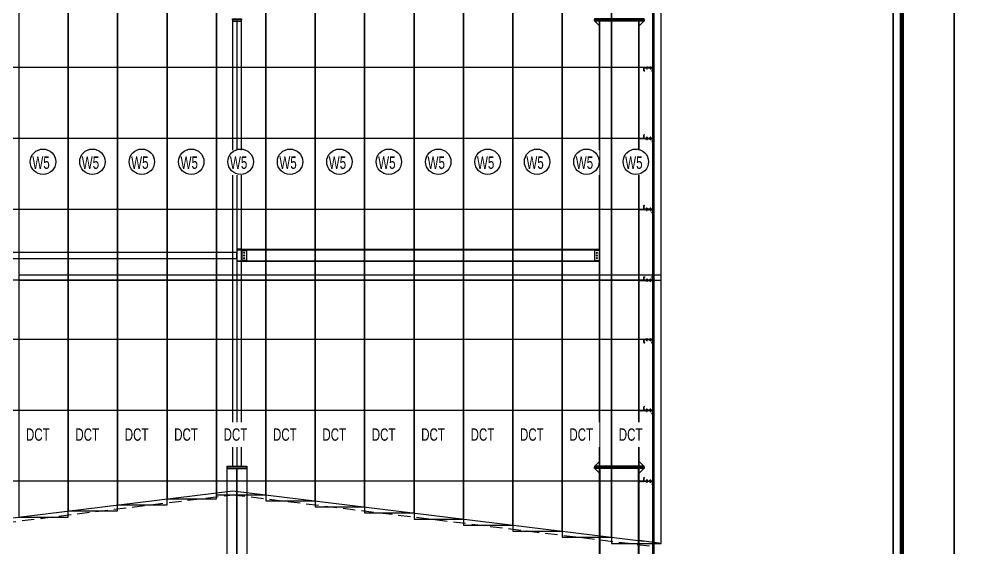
# Model space of a CAD drawing. Header units: inches. Extents: x 315041 to 662841, y -45540 to -35018.
# Drawn here: x 332390.2 to 332585.6, y -38519.3 to -38412.4 of the extents above; entities that cross this region are included whole.
import ezdxf

# ---------------------------------------------------------------- set-up
doc = ezdxf.new("R2010")
doc.units = ezdxf.units.IN
doc.header["$MEASUREMENT"] = 0
doc.linetypes.add('CENTER2', pattern=[28.575, 19.05, -3.175, 3.175, -3.175])
doc.linetypes.add('HIDDEN', pattern=[0.375, 0.25, -0.125])
for name, color, linetype in [('2', 2, 'Continuous'), ('251', 251, 'Continuous'), ('3', 3, 'Continuous'), ('5', 5, 'Continuous'), ('6', 6, 'Continuous'), ('7', 7, 'Continuous'), ('8', 8, 'Continuous'), ('9', 9, 'Continuous'), ('BAO KHUNG', 31, 'Continuous')]:
    doc.layers.add(name, color=color, linetype=linetype)
doc.styles.add('ST1H', font='vnshxh.shx', dxfattribs={"width": 0.7})

# ---------------------------------------------------------------- blocks, each defined once
blk = doc.blocks.new('A$C75D82031')
at = {"layer": '2', "color": 157, "linetype": 'Continuous'}
blk.add_lwpolyline([(0, 420), (594, 420), (594, 0), (0, 0)], close=True, dxfattribs=at)
at = {"layer": '7', "color": 147, "linetype": 'Continuous'}
blk.add_lwpolyline([(12.33, 57.61), (581.67, 57.61), (581.67, 409.19), (12.33, 409.19)], close=True, dxfattribs=at)
at = {"layer": 'BAO KHUNG', "color": 167, "linetype": 'Continuous', "const_width": 0.871}
blk.add_lwpolyline([(10.59, 9.07), (583.41, 9.07), (583.41, 410.93), (10.59, 410.93)], close=True, dxfattribs=at)
blk = doc.blocks.new('A$C2C995D6F')
at = {"layer": '7'}
for p, q in [((0.25, 0.13), (0, 0.13)), ((0.13, 0.25), (0.13, 0))]:
    blk.add_line(p, q, dxfattribs=at)
blk.add_circle((0.13, 0.13), 0.0917, dxfattribs=at)
blk = doc.blocks.new('A$C6A7930B6')
at = {"layer": '2'}
h = blk.add_hatch(dxfattribs=at)
h.set_pattern_fill('ANSI31', color=256, scale=0.125, angle=-90, style=0)
h.set_pattern_definition([(315, (3303.04439, 11524.56439), (0.011048543456, 0.011048543456), [])])
h.paths.add_polyline_path([(1.5, 1.19), (1.5, 0.62), (0.02, 0.62), (0.02, 0.12), (0.13, 0.01), (0.12, 0), (0, 0.12), (0, 0.63), (1.48, 0.63), (1.48, 1.18), (1.37, 1.29), (1.38, 1.3)])
at = {"layer": '251'}
h = blk.add_hatch(color=256, dxfattribs=at)
h.paths.add_polyline_path([(0.31, 0.67), (0.31, 0.67, 0.192582), (0.33, 0.68, 0.192582), (0.35, 0.67)])
h.paths.add_polyline_path([(0.4, 0.67, 0.192582), (0.42, 0.68, 0.192582), (0.44, 0.67)])
h = blk.add_hatch(color=256, dxfattribs=at)
h.paths.add_polyline_path([(0.31, 0.45), (0.31, 0.45, 0.192582), (0.33, 0.46, 0.192582), (0.35, 0.45)])
h.paths.add_polyline_path([(0.4, 0.45, 0.192582), (0.42, 0.46, 0.192582), (0.44, 0.45)])
h = blk.add_hatch(color=256, dxfattribs=at)
h.paths.add_polyline_path([(0.9, 0.67), (0.89, 0.67, 0.192582), (0.92, 0.68, 0.192582), (0.94, 0.67)])
h.paths.add_polyline_path([(0.98, 0.67, 0.192582), (1, 0.68, 0.192582), (1.02, 0.67)])
h = blk.add_hatch(color=256, dxfattribs=at)
h.paths.add_polyline_path([(0.9, 0.45), (0.89, 0.45, 0.192582), (0.92, 0.46, 0.192582), (0.94, 0.45)])
h.paths.add_polyline_path([(0.98, 0.45, 0.192582), (1, 0.46, 0.192582), (1.02, 0.45)])
at = {"layer": '9', "linetype": 'Continuous'}
h = blk.add_hatch(dxfattribs=at)
h.set_pattern_fill('ANSI31', color=250, scale=0.25, angle=-90, style=0)
h.set_pattern_definition([(315, (3302.900187, 11527.014995), (0.02209708691, 0.02209708691), [])])
h.paths.add_polyline_path([(2.29, 0.55), (2.29, 0.62), (0.13, 0.62), (0.13, 0.55)])
at = {"layer": '2'}
blk.add_lwpolyline([(1.5, 1.19), (1.5, 0.62), (0.02, 0.62), (0.02, 0.12), (0.13, 0.01), (0.12, 0), (0, 0.12), (0, 0.63), (1.48, 0.63), (1.48, 1.18), (1.37, 1.29), (1.38, 1.3)], close=True, dxfattribs=at)
at = {"layer": '5', "linetype": 'CENTER2', "ltscale": 0.2}
for p, q in [((0.38, 0.44), (0.38, 0.86)), ((0.96, 0.44), (0.96, 0.86))]:
    blk.add_line(p, q, dxfattribs=at)
at = {"layer": '6'}
blk.add_lwpolyline([(2.29, 0.55), (2.29, 0.62), (0.13, 0.62), (0.13, 0.55), (2.29, 0.55)], dxfattribs=at)
at = {"layer": '8'}
for p, q in [((0.29, 0.68), (0.29, 0.74)), ((0.29, 0.46), (0.29, 0.53)), ((0.44, 0.75), (0.31, 0.75)), ((0.44, 0.67), (0.31, 0.67)), ((0.44, 0.55), (0.31, 0.55)), ((0.44, 0.53), (0.31, 0.53)), ((0.44, 0.45), (0.31, 0.45)), ((0.34, 0.83), (0.33, 0.82)), ((0.33, 0.82), (0.34, 0.82)), ((0.34, 0.77), (0.33, 0.76)), ((0.33, 0.76), (0.33, 0.75)), ((0.33, 0.68), (0.33, 0.74)), ((0.33, 0.68), (0.33, 0.74)), ((0.33, 0.63), (0.33, 0.55)), ((0.33, 0.46), (0.33, 0.53)), ((0.33, 0.46), (0.33, 0.53)), ((0.42, 0.84), (0.34, 0.84)), ((0.34, 0.83), (0.34, 0.84)), ((0.34, 0.83), (0.38, 0.83)), ((0.35, 0.76), (0.42, 0.77)), ((0.43, 0.76), (0.35, 0.76)), ((0.38, 0.84), (0.38, 0.83)), ((0.38, 0.83), (0.38, 0.84)), ((0.42, 0.84), (0.42, 0.83)), ((0.42, 0.83), (0.42, 0.83)), ((0.42, 0.78), (0.43, 0.77)), ((0.42, 0.77), (0.43, 0.76)), ((0.43, 0.77), (0.42, 0.77)), ((0.42, 0.68), (0.42, 0.74)), ((0.42, 0.46), (0.42, 0.53)), ((0.43, 0.76), (0.43, 0.75)), ((0.43, 0.63), (0.43, 0.55)), ((0.46, 0.68), (0.46, 0.74)), ((0.46, 0.46), (0.46, 0.53)), ((0.87, 0.68), (0.87, 0.74)), ((0.87, 0.46), (0.87, 0.53)), ((1.02, 0.75), (0.89, 0.75)), ((1.02, 0.53), (0.89, 0.53)), ((1.02, 0.67), (0.9, 0.67)), ((1.02, 0.55), (0.9, 0.55)), ((1.02, 0.45), (0.9, 0.45)), ((0.92, 0.83), (0.91, 0.82)), ((0.91, 0.82), (0.92, 0.82)), ((0.92, 0.77), (0.91, 0.76)), ((0.91, 0.76), (0.91, 0.75)), ((0.91, 0.63), (0.91, 0.55)), ((1, 0.84), (0.92, 0.84)), ((0.92, 0.83), (0.92, 0.84)), ((0.92, 0.83), (0.96, 0.83)), ((0.92, 0.68), (0.92, 0.74)), ((0.92, 0.68), (0.92, 0.74)), ((0.92, 0.46), (0.92, 0.53)), ((0.92, 0.46), (0.92, 0.53)), ((0.93, 0.76), (1, 0.77)), ((1.01, 0.76), (0.93, 0.76)), ((0.96, 0.84), (0.96, 0.83)), ((0.96, 0.83), (0.96, 0.84)), ((1, 0.84), (1, 0.83)), ((1, 0.83), (1, 0.83)), ((1, 0.78), (1.01, 0.77)), ((1, 0.77), (1.01, 0.76)), ((1.01, 0.77), (1, 0.77)), ((1, 0.68), (1, 0.74)), ((1, 0.46), (1, 0.53)), ((1.01, 0.76), (1.01, 0.75)), ((1.01, 0.63), (1.01, 0.55)), ((1.05, 0.68), (1.05, 0.74)), ((1.05, 0.46), (1.05, 0.53))]:
    blk.add_line(p, q, dxfattribs=at)
for points in [[(0.28, 0.65), (0.28, 0.67), (0.47, 0.67), (0.47, 0.65)], [(0.28, 0.53), (0.28, 0.55), (0.47, 0.55), (0.47, 0.53)], [(0.34, 0.82), (0.33, 0.81), (0.34, 0.8), (0.42, 0.81), (0.43, 0.82), (0.42, 0.83)], [(0.34, 0.8), (0.33, 0.79), (0.34, 0.79), (0.42, 0.8), (0.43, 0.8), (0.42, 0.81)], [(0.34, 0.79), (0.33, 0.78), (0.34, 0.77), (0.42, 0.78), (0.43, 0.79), (0.42, 0.8)], [(0.86, 0.65), (0.86, 0.67), (1.06, 0.67), (1.06, 0.65)], [(0.86, 0.53), (0.86, 0.55), (1.06, 0.55), (1.06, 0.53)], [(0.92, 0.82), (0.91, 0.81), (0.92, 0.8), (1, 0.81), (1.01, 0.82), (1, 0.83)], [(0.92, 0.8), (0.91, 0.79), (0.92, 0.79), (1, 0.8), (1.01, 0.8), (1, 0.81)], [(0.92, 0.79), (0.91, 0.78), (0.92, 0.77), (1, 0.78), (1.01, 0.79), (1, 0.8)]]:
    blk.add_lwpolyline(points, close=True, dxfattribs=at)
for centre, start, end in [((0.31, 0.72), 46.3972, 133.6028), ((0.31, 0.7), 226.3972, 313.6028), ((0.31, 0.5), 46.3972, 133.6028), ((0.31, 0.49), 226.3972, 313.6028), ((0.35, 0.72), 90, 133.6028), ((0.35, 0.7), 226.3972, 270), ((0.35, 0.5), 90, 133.6028), ((0.35, 0.49), 226.3972, 270), ((0.4, 0.72), 46.3972, 90), ((0.4, 0.7), 270, 313.6028), ((0.4, 0.5), 46.3972, 90), ((0.4, 0.49), 270, 313.6028), ((0.44, 0.72), 46.3972, 133.6028), ((0.44, 0.7), 226.3972, 313.6028), ((0.44, 0.5), 46.3972, 133.6028), ((0.44, 0.49), 226.3972, 313.6028), ((0.89, 0.72), 46.3972, 133.6028), ((0.89, 0.7), 226.3972, 313.6028), ((0.89, 0.5), 46.3972, 133.6028), ((0.89, 0.49), 226.3972, 313.6028), ((0.94, 0.72), 90, 133.6028), ((0.94, 0.7), 226.3972, 270), ((0.94, 0.5), 90, 133.6028), ((0.94, 0.49), 226.3972, 270), ((0.98, 0.72), 46.3972, 90), ((0.98, 0.7), 270, 313.6028), ((0.98, 0.5), 46.3972, 90), ((0.98, 0.49), 270, 313.6028), ((1.02, 0.72), 46.3972, 133.6028), ((1.02, 0.7), 226.3972, 313.6028), ((1.02, 0.5), 46.3972, 133.6028), ((1.02, 0.49), 226.3972, 313.6028)]:
    blk.add_arc(centre, 0.0314, start, end, dxfattribs=at)
blk = doc.blocks.new('*U148')
at = {"layer": '251'}
h = blk.add_hatch(color=256, dxfattribs=at)
h.paths.add_polyline_path([(-0.05, -0.04), (-0.05, -0.04, -0.192582), (-0.05, -0.03, -0.192582), (-0.05, -0.01)])
h.paths.add_polyline_path([(-0.05, 0.01, -0.192582), (-0.05, 0.03, -0.192582), (-0.05, 0.04)])
h = blk.add_hatch(color=256, dxfattribs=at)
h.paths.add_polyline_path([(0.07, -0.04), (0.07, -0.04, -0.192582), (0.07, -0.03, -0.192582), (0.07, -0.01)])
h.paths.add_polyline_path([(0.07, 0.01, -0.192582), (0.07, 0.03, -0.192582), (0.07, 0.04)])
at = {"layer": '5', "linetype": 'CENTER2', "ltscale": 0.2}
blk.add_line((-0.08, 0), (0.21, 0), dxfattribs=at)
at = {"layer": '8'}
for p, q in [((-0.05, 0.06), (-0.01, 0.06)), ((-0.05, 0.04), (-0.05, -0.04)), ((-0.05, 0.03), (-0.01, 0.03)), ((0, 0.04), (0, -0.04)), ((0.06, 0.03), (0, 0.03)), ((0.06, -0.07), (0.06, 0.07)), ((0.06, 0.07), (0.07, 0.07)), ((0.07, -0.07), (0.07, 0.07)), ((0.07, 0.06), (0.11, 0.06)), ((0.07, 0.04), (0.07, -0.04)), ((0.07, 0.03), (0.11, 0.03)), ((0.12, 0.04), (0.12, -0.04)), ((0.13, 0.03), (0.12, 0.03)), ((0.13, 0.03), (0.13, 0.03)), ((0.14, 0.03), (0.13, 0.03)), ((0.13, 0.03), (0.13, -0.02)), ((0.13, -0.02), (0.13, 0.03)), ((0.14, 0.03), (0.14, 0.03)), ((0.18, 0.03), (0.17, 0.03)), ((0.18, 0.03), (0.18, -0.03)), ((0.18, 0.03), (0.18, 0.03)), ((0.18, -0.03), (0.18, 0)), ((0.18, 0), (0.18, 0)), ((0.18, 0), (0.18, 0)), ((-0.05, -0.03), (-0.01, -0.03)), ((-0.05, -0.03), (-0.01, -0.03)), ((-0.05, -0.06), (-0.01, -0.06)), ((0.06, -0.03), (0, -0.03)), ((0.06, -0.07), (0.07, -0.07)), ((0.07, -0.03), (0.11, -0.03)), ((0.07, -0.03), (0.11, -0.03)), ((0.07, -0.06), (0.11, -0.06)), ((0.13, -0.03), (0.12, -0.03)), ((0.14, -0.03), (0.13, -0.03)), ((0.17, -0.03), (0.17, -0.03)), ((0.18, -0.03), (0.17, -0.03)), ((0.18, -0.03), (0.18, -0.03))]:
    blk.add_line(p, q, dxfattribs=at)
for points in [[(0.15, -0.03), (0.14, -0.03), (0.14, -0.03), (0.14, 0.03), (0.15, 0.03), (0.15, 0.03)], [(0.16, -0.03), (0.15, -0.03), (0.15, -0.03), (0.15, 0.03), (0.16, 0.03), (0.16, 0.03)], [(0.17, -0.03), (0.16, -0.03), (0.16, -0.03), (0.16, 0.03), (0.17, 0.03), (0.17, 0.03)]]:
    blk.add_lwpolyline(points, close=True, dxfattribs=at)
for centre, start, end in [((-0.03, 0.04), 136.3972, 223.6028), ((-0.03, 0.01), 136.3972, 180), ((-0.02, 0.04), 316.3972, 43.6028), ((-0.02, 0.01), 0, 43.6028), ((0.09, 0.04), 136.3972, 223.6028), ((0.09, 0.01), 136.3972, 180), ((0.1, 0.04), 316.3972, 43.6028), ((0.1, 0.01), 0, 43.6028), ((-0.03, -0.01), 180, 223.6028), ((-0.03, -0.04), 136.3972, 223.6028), ((-0.02, -0.01), 316.3972, 0), ((-0.02, -0.04), 316.3972, 43.6028), ((0.09, -0.01), 180, 223.6028), ((0.09, -0.04), 136.3972, 223.6028), ((0.1, -0.01), 316.3972, 0), ((0.1, -0.04), 316.3972, 43.6028)]:
    blk.add_arc(centre, 0.0209, start, end, dxfattribs=at)
blk = doc.blocks.new('*U149')
at = {"layer": '251'}
h = blk.add_hatch(color=256, dxfattribs=at)
h.paths.add_polyline_path([(-0.05, -0.04), (-0.05, -0.04, -0.192582), (-0.05, -0.03, -0.192582), (-0.05, -0.01)])
h.paths.add_polyline_path([(-0.05, 0.01, -0.192582), (-0.05, 0.03, -0.192582), (-0.05, 0.04)])
h = blk.add_hatch(color=256, dxfattribs=at)
h.paths.add_polyline_path([(0.07, -0.04), (0.07, -0.04, -0.192582), (0.07, -0.03, -0.192582), (0.07, -0.01)])
h.paths.add_polyline_path([(0.07, 0.01, -0.192582), (0.07, 0.03, -0.192582), (0.07, 0.04)])
at = {"layer": '5', "linetype": 'CENTER2', "ltscale": 0.2}
blk.add_line((-0.08, 0), (0.21, 0), dxfattribs=at)
at = {"layer": '8'}
for p, q in [((-0.05, 0.06), (-0.01, 0.06)), ((-0.05, 0.04), (-0.05, -0.04)), ((-0.05, 0.03), (-0.01, 0.03)), ((0, 0.04), (0, -0.04)), ((0.06, 0.03), (0, 0.03)), ((0.06, -0.07), (0.06, 0.07)), ((0.06, 0.07), (0.07, 0.07)), ((0.07, -0.07), (0.07, 0.07)), ((0.07, 0.06), (0.11, 0.06)), ((0.07, 0.04), (0.07, -0.04)), ((0.07, 0.03), (0.11, 0.03)), ((0.12, 0.04), (0.12, -0.04)), ((0.13, 0.03), (0.12, 0.03)), ((0.13, 0.03), (0.13, 0.03)), ((0.14, 0.03), (0.13, 0.03)), ((0.13, 0.03), (0.13, -0.02)), ((0.13, -0.02), (0.13, 0.03)), ((0.14, 0.03), (0.14, 0.03)), ((0.18, 0.03), (0.17, 0.03)), ((0.18, 0.03), (0.18, -0.03)), ((0.18, 0.03), (0.18, 0.03)), ((0.18, -0.03), (0.18, 0)), ((0.18, 0), (0.18, 0)), ((0.18, 0), (0.18, 0)), ((-0.05, -0.03), (-0.01, -0.03)), ((-0.05, -0.03), (-0.01, -0.03)), ((-0.05, -0.06), (-0.01, -0.06)), ((0.06, -0.03), (0, -0.03)), ((0.06, -0.07), (0.07, -0.07)), ((0.07, -0.03), (0.11, -0.03)), ((0.07, -0.03), (0.11, -0.03)), ((0.07, -0.06), (0.11, -0.06)), ((0.13, -0.03), (0.12, -0.03)), ((0.14, -0.03), (0.13, -0.03)), ((0.17, -0.03), (0.17, -0.03)), ((0.18, -0.03), (0.17, -0.03)), ((0.18, -0.03), (0.18, -0.03))]:
    blk.add_line(p, q, dxfattribs=at)
for points in [[(0.15, -0.03), (0.14, -0.03), (0.14, -0.03), (0.14, 0.03), (0.15, 0.03), (0.15, 0.03)], [(0.16, -0.03), (0.15, -0.03), (0.15, -0.03), (0.15, 0.03), (0.16, 0.03), (0.16, 0.03)], [(0.17, -0.03), (0.16, -0.03), (0.16, -0.03), (0.16, 0.03), (0.17, 0.03), (0.17, 0.03)]]:
    blk.add_lwpolyline(points, close=True, dxfattribs=at)
for centre, start, end in [((-0.03, 0.04), 136.3972, 223.6028), ((-0.03, 0.01), 136.3972, 180), ((-0.02, 0.04), 316.3972, 43.6028), ((-0.02, 0.01), 0, 43.6028), ((0.09, 0.04), 136.3972, 223.6028), ((0.09, 0.01), 136.3972, 180), ((0.1, 0.04), 316.3972, 43.6028), ((0.1, 0.01), 0, 43.6028), ((-0.03, -0.01), 180, 223.6028), ((-0.03, -0.04), 136.3972, 223.6028), ((-0.02, -0.01), 316.3972, 0), ((-0.02, -0.04), 316.3972, 43.6028), ((0.09, -0.01), 180, 223.6028), ((0.09, -0.04), 136.3972, 223.6028), ((0.1, -0.01), 316.3972, 0), ((0.1, -0.04), 316.3972, 43.6028)]:
    blk.add_arc(centre, 0.0209, start, end, dxfattribs=at)
blk = doc.blocks.new('A$C174458B3')
at = {"layer": '2'}
blk.add_lwpolyline([(1.33, 0.02), (1.48, 0.02), (1.48, 0.52), (0.02, 0.52), (0.02, 0.02), (0.17, 0.02), (0.17, 0), (0, 0), (0, 0.54), (1.5, 0.54), (1.5, 0), (1.33, 0), (1.33, 0.02)], dxfattribs=at)
at = {"layer": '5'}
blk.add_lwpolyline([(2.29, 0.54), (2.29, 0.61), (0.13, 0.61), (0.13, 0.54), (2.29, 0.54)], dxfattribs=at)
at = {"layer": '251', "color": 147, "xscale": 1.5, "yscale": 1.5, "zscale": 1.5, "rotation": 270}
for name, p in [('*U149', (0.38, 0.61)), ('*U148', (0.96, 0.61))]:
    blk.add_blockref(name, p, dxfattribs=at)
blk = doc.blocks.new('A$C4DC60D06')
at = {"color": 8}
blk.add_lwpolyline([(284.669, 351.58), (569.338, 351.58), (569.338, 0), (284.669, 0)], close=True, dxfattribs=at)
at = {"layer": '2', "color": 9}
for p, q in [((518.619, 216.934), (354.32, 216.934)), ((518.619, 202.6), (354.32, 202.6)), ((518.619, 188.267), (354.32, 188.267)), ((518.619, 173.934), (354.32, 173.934)), ((518.619, 161.934), (354.32, 161.934)), ((518.619, 147.6), (354.32, 147.6)), ((518.619, 133.267), (354.32, 133.267))]:
    blk.add_line(p, q, dxfattribs=at)
at = {"layer": '3', "color": 9}
blk.add_lwpolyline([(520.621, 77.933), (520.921, 77.933), (520.921, 338.933), (520.621, 338.933)], close=True, dxfattribs=at)
at = {"layer": '5', "color": 9}
blk.add_lwpolyline([(352.021, 121.08), (435.621, 131.347), (518.819, 121.129)], dxfattribs=at)
at = {"layer": '6', "color": 9}
blk.add_lwpolyline([(509.871, 179.933), (508.871, 179.933), (508.871, 177.933), (509.871, 177.933)], close=True, dxfattribs=at)
at = {"layer": '6', "color": 9, "linetype": 'HIDDEN', "ltscale": 10}
blk.add_lwpolyline([(352.021, 120.274), (435.621, 130.541), (520.921, 120.065)], dxfattribs=at)
at = {"layer": '8', "color": 9}
for p, q in [((509.871, 225.383), (508.921, 226.333)), ((509.871, 136.333), (509.871, 226.333)), ((509.951, 136.333), (509.951, 226.333)), ((517.791, 136.333), (517.791, 226.333)), ((517.871, 136.333), (517.871, 226.333)), ((517.871, 225.383), (518.821, 226.333)), ((509.871, 137.283), (508.921, 136.333)), ((517.871, 137.283), (518.821, 136.333)), ((436.42, 45.833), (436.42, 135.833)), ((436.52, 45.833), (436.52, 135.833)), ((509.871, 134.883), (508.921, 135.833)), ((509.871, 45.833), (509.871, 135.833)), ((509.991, 45.833), (509.991, 135.833)), ((517.751, 45.833), (517.751, 135.833)), ((517.871, 45.833), (517.871, 135.833)), ((517.871, 134.883), (518.821, 135.833))]:
    blk.add_line(p, q, dxfattribs=at)
for points in [[(435.54, 226.833), (437.4, 226.833), (437.4, 226.583), (435.54, 226.583)], [(518.871, 226.833), (508.871, 226.833), (508.871, 226.583), (518.871, 226.583)], [(435.54, 136.333), (437.4, 136.333), (437.4, 226.583), (435.54, 226.583)], [(435.54, 226.333), (437.4, 226.333), (437.4, 226.583), (435.54, 226.583)], [(436.5, 226.333), (436.44, 226.333), (436.44, 136.333), (436.5, 136.333)], [(518.871, 226.333), (508.871, 226.333), (508.871, 226.583), (518.871, 226.583)], [(436.5, 180.103), (437.4, 180.103), (437.4, 180.183), (436.5, 180.183)], [(509.771, 177.683), (437.5, 177.683), (437.5, 180.183), (509.771, 180.183)], [(363.07, 178.298), (436.42, 178.298), (436.42, 179.568), (363.07, 179.568)], [(436.5, 177.763), (437.4, 177.763), (437.4, 177.683), (436.5, 177.683)], [(434.47, 136.333), (438.47, 136.333), (438.47, 136.083), (434.47, 136.083)], [(434.47, 135.833), (438.47, 135.833), (438.47, 136.083), (434.47, 136.083)], [(518.871, 136.333), (508.871, 136.333), (508.871, 136.083), (518.871, 136.083)], [(518.871, 135.833), (508.871, 135.833), (508.871, 136.083), (518.871, 136.083)]]:
    blk.add_lwpolyline(points, close=True, dxfattribs=at)
blk.add_lwpolyline([(436.5, 180.103), (437.4, 180.103), (437.4, 180.033, 0.4142136), (437.5, 179.933), (438.4, 179.933), (438.4, 177.933), (437.5, 177.933, 0.4142136), (437.4, 177.833), (437.4, 177.763), (436.5, 177.763), (436.5, 180.103)], format="xyb", dxfattribs=at)
for points in [[(437.5, 180.083), (509.771, 180.083)], [(509.771, 177.783), (437.5, 177.783)], [(438.47, 136.333), (438.47, 45.833), (434.47, 45.833), (434.47, 136.333)]]:
    blk.add_lwpolyline(points, dxfattribs=at)
at = {"layer": '2', "color": 9, "xscale": -1.200000000011642, "yscale": 1.19999999999709, "zscale": 1.2}
for name, p in [('A$C174458B3', (520.619, 216.284)), ('A$C6A7930B6', (520.619, 201.858)), ('A$C6A7930B6', (520.619, 187.524)), ('A$C2C995D6F', (509.472, 179.332)), ('A$C2C995D6F', (509.472, 178.782)), ('A$C2C995D6F', (509.472, 178.232)), ('A$C174458B3', (520.619, 161.284)), ('A$C6A7930B6', (520.619, 146.858)), ('A$C6A7930B6', (520.619, 132.524))]:
    blk.add_blockref(name, p, dxfattribs=at)
at = {"layer": '2', "color": 9, "xscale": 1.200000000011642, "yscale": 1.19999999999709, "zscale": 1.2, "rotation": 180}
blk.add_blockref('A$C174458B3', (520.619, 174.584), dxfattribs=at)
at = {"layer": '8', "color": 9, "xscale": 1.200000000011642, "yscale": 1.19999999999709, "zscale": 1.2}
for p in [(437.799, 179.332), (437.799, 178.782), (437.799, 178.232)]:
    blk.add_blockref('A$C2C995D6F', p, dxfattribs=at)

msp = doc.modelspace()

# ---------------------------------------------------------------- block references
at = {"color": 1}
for p in [(331985.4423, -38696.7186), (332579.4423, -38696.7186)]:
    msp.add_blockref('A$C75D82031', p, dxfattribs=at)

# ---------------------------------------------------------------- next in the draw order: block references
at = {"color": 8}
msp.add_blockref('A$C4DC60D06', (331997.7733, -38639.1085), dxfattribs=at)

# ---------------------------------------------------------------- next in the draw order: linework, layer by layer
at = {"color": 6}
msp.add_line((332520.0938, -38518.4097), (332515.6442, -38517.8632), dxfattribs=at)
at = {"color": 4}
for points in [[(332390.0938, -38465.1749), (332400.0938, -38465.1749), (332400.0938, -38409.1749), (332390.0938, -38409.1749)], [(332400.0938, -38465.1749), (332410.0938, -38465.1749), (332410.0938, -38409.1749), (332400.0938, -38409.1749)], [(332410.0938, -38465.1749), (332420.0938, -38465.1749), (332420.0938, -38409.1749), (332410.0938, -38409.1749)], [(332420.0938, -38465.1749), (332430.0938, -38465.1749), (332430.0938, -38409.1749), (332420.0938, -38409.1749)], [(332430.0938, -38465.1749), (332440.0938, -38465.1749), (332440.0938, -38409.1749), (332430.0938, -38409.1749)], [(332440.0938, -38465.1749), (332450.0938, -38465.1749), (332450.0938, -38409.1749), (332440.0938, -38409.1749)], [(332450.0938, -38465.1749), (332460.0938, -38465.1749), (332460.0938, -38409.1749), (332450.0938, -38409.1749)], [(332460.0938, -38465.1749), (332470.0938, -38465.1749), (332470.0938, -38409.1749), (332460.0938, -38409.1749)], [(332470.0938, -38465.1749), (332480.0938, -38465.1749), (332480.0938, -38409.1749), (332470.0938, -38409.1749)], [(332480.0938, -38465.1749), (332490.0938, -38465.1749), (332490.0938, -38409.1749), (332480.0938, -38409.1749)], [(332490.0938, -38465.1749), (332500.0938, -38465.1749), (332500.0938, -38409.1749), (332490.0938, -38409.1749)], [(332500.0938, -38465.1749), (332510.0938, -38465.1749), (332510.0938, -38409.1749), (332500.0938, -38409.1749)], [(332510.0938, -38465.1749), (332520.0938, -38465.1749), (332520.0938, -38409.1749), (332510.0938, -38409.1749)]]:
    msp.add_lwpolyline(points, close=True, dxfattribs=at)
at = {"color": 3}
for points in [[(332390.0938, -38513.0795), (332400.0938, -38513.0795), (332400.0938, -38464.1749), (332390.0938, -38464.1749)], [(332400.0938, -38511.8513), (332410.0938, -38511.8513), (332410.0938, -38464.1749), (332400.0938, -38464.1749)], [(332410.0938, -38510.6231), (332420.0938, -38510.6231), (332420.0938, -38464.1749), (332410.0938, -38464.1749)], [(332420.0938, -38509.3949), (332430.0938, -38509.3949), (332430.0938, -38464.1749), (332420.0938, -38464.1749)], [(332430.0938, -38508.5843), (332440.0938, -38508.5843), (332440.0938, -38464.1749), (332430.0938, -38464.1749)], [(332440.0938, -38509.8125), (332450.0938, -38509.8125), (332450.0938, -38464.1749), (332440.0938, -38464.1749)], [(332450.0938, -38511.0407), (332460.0938, -38511.0407), (332460.0938, -38464.1749), (332450.0938, -38464.1749)], [(332460.0938, -38512.2688), (332470.0938, -38512.2688), (332470.0938, -38464.1749), (332460.0938, -38464.1749)], [(332470.0938, -38513.497), (332480.0938, -38513.497), (332480.0938, -38464.1749), (332470.0938, -38464.1749)], [(332480.0938, -38514.7252), (332490.0938, -38514.7252), (332490.0938, -38464.1749), (332480.0938, -38464.1749)], [(332490.0938, -38515.9534), (332500.0938, -38515.9534), (332500.0938, -38464.1749), (332490.0938, -38464.1749)], [(332500.0938, -38517.1815), (332510.0938, -38517.1815), (332510.0938, -38464.1749), (332500.0938, -38464.1749)], [(332510.0938, -38518.4097), (332520.0938, -38518.4097), (332520.0938, -38464.1749), (332510.0938, -38464.1749)]]:
    msp.add_lwpolyline(points, close=True, dxfattribs=at)

# ---------------------------------------------------------------- next in the draw order: texts
at = {"color": 4, "char_height": 2.5, "attachment_point": 6, "style": 'ST1H', "bg_fill": 2}
for insert in [(332396.3457, -38441.4187), (332406.3457, -38441.4187), (332416.3457, -38441.4187), (332426.3457, -38441.4187), (332436.3457, -38441.4187), (332446.3457, -38441.4187), (332456.3457, -38441.4187), (332466.3457, -38441.4187), (332476.3457, -38441.4187), (332486.3457, -38441.4187), (332496.3457, -38441.4187), (332506.3457, -38441.4187), (332516.3457, -38441.4187)]:
    msp.add_mtext('\\A1;W5', dxfattribs=dict(at, insert=insert))
at = {"color": 3, "char_height": 2.5, "attachment_point": 6, "style": 'ST1H', "bg_fill": 2}
for insert in [(332396.3457, -38496.4187), (332406.3457, -38496.4187), (332416.3457, -38496.4187), (332426.3457, -38496.4187), (332436.3457, -38496.4187), (332446.3457, -38496.4187), (332456.3457, -38496.4187), (332466.3457, -38496.4187), (332476.3457, -38496.4187), (332486.3457, -38496.4187), (332496.3457, -38496.4187), (332506.3457, -38496.4187), (332516.3457, -38496.4187)]:
    msp.add_mtext('\\A1;dct', dxfattribs=dict(at, insert=insert))

# ---------------------------------------------------------------- next in the draw order: linework, layer by layer
at = {"color": 4}
for centre in [(332394.9921, -38441.2146), (332404.9921, -38441.2146), (332414.9921, -38441.2146), (332424.9921, -38441.2146), (332434.9921, -38441.2146), (332444.9921, -38441.2146), (332454.9921, -38441.2146), (332464.9921, -38441.2146), (332474.9921, -38441.2146), (332484.9921, -38441.2146), (332494.9921, -38441.2146), (332504.9921, -38441.2146), (332514.9921, -38441.2146)]:
    msp.add_circle(centre, 2.571, dxfattribs=at)

doc.saveas('drawing.dxf')
